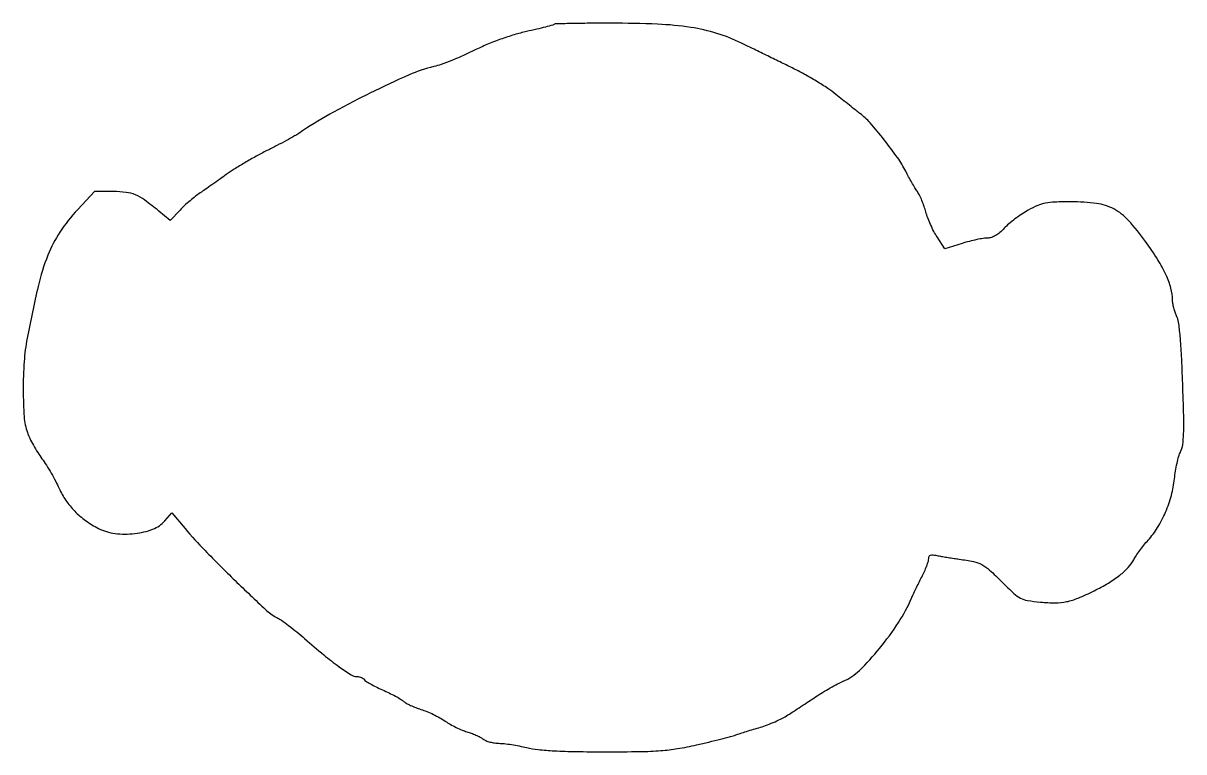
# Model space of a CAD drawing. Extents: x 0 to 400, y 0 to 251.
import ezdxf

# ---------------------------------------------------------------- set-up
doc = ezdxf.new("R2010")
doc.units = 0

msp = doc.modelspace()

# ---------------------------------------------------------------- linework, layer by layer
msp.add_lwpolyline([(182.884431, 250.551097, -0.131656), (182.488493, 250.322507, -0.002052), (179.933112, 249.649063, -0.005298), (176.937157, 248.906433, -0.003465), (173.467764, 248.110716, 0.018738), (169.225828, 247.00044, 0.012772), (164.491073, 245.436601, 0.012623), (159.754408, 243.600535, 0.016185), (155.5, 241.662702, -0.010203), (151.687548, 239.8708, -0.009219), (147.675, 238.171824, -0.009278), (144.024568, 236.783042, -0.028825), (141.5, 236.036974, 0.046325), (133.014387, 233.20331, 0.011025), (119.506278, 226.8946, 0.011939), (105.645099, 219.627998, 0.023124), (95, 213.057886, -0.021739), (93.530936, 212.145561, -0.004003), (90.7375, 210.60402, -0.004292), (87.437549, 208.853734, -0.003895), (84, 207.101974, 0.009877), (80.343244, 205.18306, 0.007346), (76.38125, 202.926641, 0.007431), (72.705815, 200.687059, 0.016655), (70, 198.854022, -0.002306), (67.637848, 197.152919, -0.001866), (65.0875, 195.348411, -0.001885), (62.722299, 193.701392, -0.004874), (61, 192.53631, 0.019866), (59.414893, 191.393313, 0.010342), (57.527304, 189.850755, 0.010268), (55.652218, 188.184939, 0.015417), (54.092949, 186.649393), (50.685898, 183.080715), (46.769575, 186.290357, 0.013061), (41.862828, 190.101896, 0.057945), (38.695123, 191.909507, 0.072653), (35.551707, 192.738116, 0.027976), (31.034719, 192.994735), (24.569438, 193), (18.821617, 186.807826, 0.039844), (12.67393, 179.024976, 0.053735), (8.520678, 171.077236, 0.036819), (5.197267, 160.355149, 0.009327), (1.423125, 142.5, 0.0304), (0.377235, 134.429397, 0.017566), (0.054458, 124.641299, 0.016342), (0.375142, 115.441748, 0.06802), (1.493408, 110.018684, 0.028457), (2.313996, 108.056426, 0.013463), (3.580936, 105.622323, 0.013295), (5.047181, 103.139369, 0.018306), (6.502761, 100.996239, -0.016985), (8.023053, 98.770499, -0.010076), (9.689469, 96.02263, -0.010078), (11.242883, 93.211506, -0.017074), (12.413843, 90.790732, 0.046322), (14.723718, 86.651178, 0.044069), (17.790668, 82.932327, 0.04261), (21.567493, 79.699654, 0.037771), (25.987966, 77.006139, 0.087055), (31.685939, 75.255583, 0.059819), (38.460406, 75.222368, 0.061895), (44.72923, 76.744672, 0.124942), (48.867022, 79.639458), (51.234044, 82.38362), (55.821051, 76.94181, 0.018347), (62.725926, 69.334897, 0.006675), (73.041233, 59.054603, 0.003976), (83.551835, 49.016722, 0.070369), (87.380417, 46.318347, -0.034877), (88.996904, 45.342427, -0.008688), (91.492998, 43.521498, -0.008838), (94.282613, 41.332633, -0.008774), (97, 39.041341, 0.007421), (103.594966, 33.449888, 0.01591), (108.877974, 29.378606, 0.015913), (113.000904, 26.600489, 0.141207), (115.084785, 26, -0.052934), (115.820519, 25.921891, -0.048728), (116.545263, 25.690602, -0.052061), (117.153143, 25.350322, -0.10106), (117.532923, 24.94673, 0.11509), (118.06647, 24.410345, 0.011297), (119.644733, 23.472233, 0.01381), (121.606521, 22.435701, 0.010519), (123.807954, 21.406227, -0.009964), (126.078904, 20.34731, -0.010701), (128.251891, 19.222525, -0.010302), (130.074116, 18.180036, -0.048866), (131.038613, 17.465056, 0.05801), (131.949048, 16.815536, 0.017306), (133.473812, 16.042586, 0.017104), (135.259765, 15.286731, 0.017716), (137.072598, 14.664307, -0.024154), (139.049608, 13.956941, -0.014222), (141.34131, 12.932586, -0.014209), (143.578051, 11.776058, -0.023502), (145.387182, 10.660353, 0.021136), (147.139219, 9.568381, 0.014868), (149.19377, 8.484758, 0.015037), (151.225371, 7.563966, 0.030224), (152.887182, 6.985381, -0.020589), (154.412675, 6.48698, -0.016564), (156.008942, 5.830681, -0.016873), (157.444783, 5.124749, -0.040512), (158.44113, 4.483777, 0.066284), (159.437515, 3.912924, 0.030446), (160.857471, 3.431271, 0.029493), (162.436161, 3.099433, 0.035972), (163.94113, 2.984379, -0.027052), (165.717697, 2.880367, -0.009861), (168.217082, 2.547774, -0.009744), (170.94192, 2.075825, -0.011485), (173.5, 1.520001, 0.033517), (177.414193, 0.848444, 0.012329), (183.006236, 0.409978, 0.009438), (190.462249, 0.151031, 0.003964), (200.5, 0.071623, 0.003498), (212.585865, 0.156403, 0.015334), (219.718592, 0.475278, 0.022288), (225.455614, 1.166515, 0.014547), (232, 2.449369, 0.003031), (236.239955, 3.436416, 0.003427), (240.296875, 4.43626, 0.003129), (243.733865, 5.331285, 0.018777), (245.5, 5.874828, -0.00607), (247.02481, 6.38686, -0.00211), (249.234375, 7.088828, -0.002095), (251.674327, 7.841458, -0.002439), (254, 8.535804, 0.019607), (256.397765, 9.342294, 0.013347), (259.059375, 10.437499, 0.013466), (261.574669, 11.63393, 0.026197), (263.5, 12.744759, 0.000812), (265.420409, 13.995578, 0.000364), (267.940625, 15.645526, 0.000361), (270.601805, 17.393279, 0.000491), (273, 18.974164, -0.009851), (275.40264, 20.494235, -0.007629), (278.075814, 22.057389, -0.007723), (280.6162, 23.440037, -0.018363), (282.555964, 24.368124, 0.09129), (288.12351, 28.108949, 0.027402), (295.055381, 35.665428, 0.027984), (301.564295, 44.56318, 0.042673), (306.067909, 53, -0.008517), (306.641822, 54.278064, -0.002714), (307.538743, 56.161091, -0.002707), (308.560883, 58.248409, -0.003016), (309.569873, 60.250522, 0.012628), (310.500222, 62.188399, 0.014537), (311.28615, 64.082768, 0.013692), (311.858249, 65.71663, 0.077512), (312, 66.625522, -0.112992), (312.175034, 67.390177, -0.210498), (312.649884, 67.794868, -0.103815), (313.561416, 67.871591, -0.018739), (315.25, 67.598409, 0.005903), (316.780272, 67.310356, 0.002959), (318.720313, 66.980661, 0.002938), (320.731582, 66.663221, 0.004341), (322.5, 66.410436, -0.018209), (327.410774, 65.568912, -0.070524), (330.30888, 64.521051, -0.062791), (332.966284, 62.651157, -0.012516), (337.167211, 58.629322, 0.008852), (341.350199, 54.565508, 0.067235), (343.583786, 52.974374, 0.081985), (345.989722, 52.174114, 0.016333), (350.5, 51.6081, 0.022909), (355.640787, 51.369552, 0.052247), (359.499385, 51.771672, 0.046985), (363.43229, 52.997483, 0.01556), (368.939984, 55.504491, 0.019629), (373.875028, 58.184691, 0.032012), (377.803691, 60.87695, 0.038371), (380.736414, 63.562809, 0.068947), (382.615517, 66.223386, -0.028087), (383.427755, 67.59888, -0.011299), (384.682553, 69.385964, -0.011139), (386.123871, 71.254466, -0.013849), (387.549187, 72.922764, 0.046139), (390.848369, 77.330859, 0.036177), (393.596611, 82.636062, 0.035656), (395.590756, 88.376176, 0.040869), (396.637932, 94.085902, -0.015952), (396.99114, 96.754463, -0.014715), (397.521329, 99.46848, -0.014894), (398.1368, 101.857566, -0.046396), (398.744312, 103.402539, 0.084079), (399.484708, 105.799353, 0.025083), (399.798179, 109.628076, 0.014035), (399.819341, 115.728974, 0.002628), (399.485666, 126.902539, 0.003723), (399.079546, 136.440103, 0.010022), (398.60457, 143.210021, 0.011108), (398.060892, 148.030806, 0.084765), (397.381105, 150.20034, -0.034023), (396.850838, 151.438114, -0.022058), (396.401424, 152.929855, -0.022181), (396.090258, 154.432781, -0.03867), (395.985447, 155.70034, 0.067214), (395.421735, 159.717252, 0.039825), (393.745343, 164.263705, 0.031502), (390.900571, 169.522794, 0.016129), (386.719006, 175.753429, 0.028364), (380.792605, 183.081282, 0.086112), (375.756059, 187.008202, 0.090136), (369.825141, 188.912258, 0.032988), (361, 189.48588, 0.008604), (355.407276, 189.38379, 0.03962), (352.190302, 189.013313, 0.053295), (349.539396, 188.192286, 0.024359), (346.281811, 186.596361, 0.020543), (344.060302, 185.248564, 0.014896), (341.698747, 183.576124, 0.015092), (339.548441, 181.850813, 0.031545), (338.00756, 180.358385, -0.029596), (336.50142, 178.888194, -0.046768), (335.034231, 177.839252, -0.055245), (333.608228, 177.20785, -0.076059), (332.225749, 176.992361, 0.040223), (330.787273, 176.872394, 0.010864), (328.536857, 176.45047, 0.010926), (325.994258, 175.858047, 0.011127), (323.495465, 175.158355), (317.49093, 173.331988), (314.842164, 177.415994, -0.023709), (313.740218, 179.305541, -0.014663), (312.618945, 181.619505, -0.014699), (311.643538, 183.975642, -0.0255), (310.993305, 185.990832, 0.01866), (310.407801, 187.894088, 0.01489), (309.640235, 189.899551, 0.015144), (308.817075, 191.715454, 0.036333), (308.072344, 192.990832, -0.014969), (307.254808, 194.262888, -0.005674), (306.187475, 196.084807, -0.005614), (305.071001, 198.09323, -0.006828), (304.07231, 200, 0.036723), (301.245556, 204.691952, 0.013653), (296.62444, 210.860521, 0.013059), (291.767446, 216.669614, 0.049497), (288.305462, 219.890892, -0.003924), (286.861478, 221.007725, -0.001219), (284.708479, 222.708617, -0.001218), (282.311462, 224.621336, -0.001342), (280, 226.485239, 0.024041), (277.228128, 228.51998, 0.010138), (273.325, 230.993641, 0.010003), (269.04005, 233.47325, 0.012859), (265, 235.570751, -0.000195), (260.780006, 237.627718, -0.000129), (255.940625, 239.990483, -0.00013), (251.243409, 242.286861, -0.000254), (247.5, 244.12051, 0.039404), (239.049652, 247.468502, 0.036868), (229.989138, 249.53986, 0.027427), (218.581947, 250.640728, 0.010114), (202.416667, 250.982541, 0.002203), (195.068431, 250.956881, 0.003547), (188.807197, 250.863006, 0.000714), (183.310264, 250.733737, 0.192439)], format="xyb", close=True)

doc.saveas('drawing.dxf')
